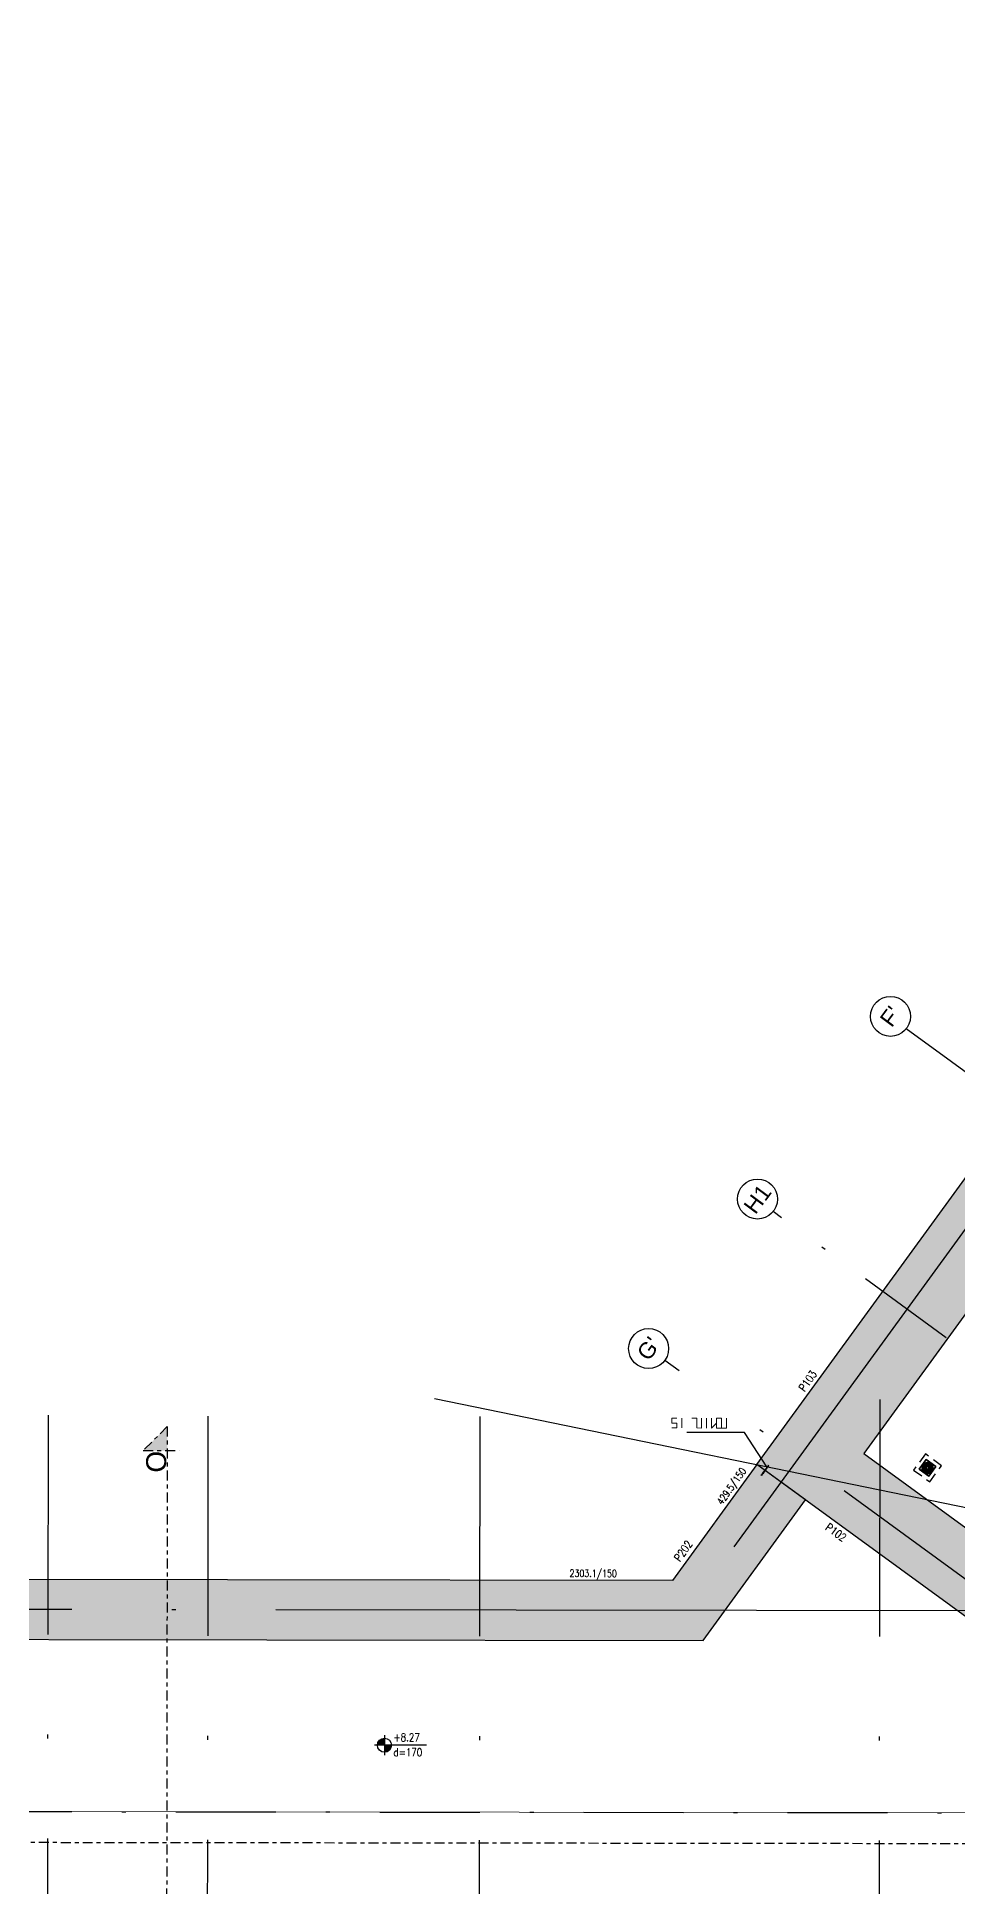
# Model space of a CAD drawing. Header units: millimetres. Extents: x 400382 to 401267, y 4543945 to 4544126.
# Drawn here: x 400672.79 to 400695.8, y 4544028.24 to 4544074.46 of the extents above; entities that cross this region are included whole.
import ezdxf
from ezdxf.enums import TextEntityAlignment as Align

# ---------------------------------------------------------------- set-up
doc = ezdxf.new("R2010")
doc.units = ezdxf.units.MM
for name, pattern in [('AKS', [3, 2.5, -0.25, 0, -0.25]), ('CENTER', [2, 1.25, -0.25, 0.25, -0.25]), ('CIZGI', [0.4, 0.25, -0.15]), ('CONTINU', [0]), ('DASHDOT2', [0.5, 0.25, -0.125, 0, -0.125])]:
    doc.linetypes.add(name, pattern=pattern)
doc.layers.add('A-DETL', color=90, linetype='Continuous', lineweight=15)
for name, color, linetype in [('aks prota', 2, 'AKS'), ('caks prota', 4, 'Continuous'), ('kesit tarama prota', 252, 'Continuous'), ('kolon tarama prota', 252, 'Continuous'), ('lperde prota', 4, 'Continuous'), ('not çizgisi prota', 4, 'Continuous'), ('perde prota', 1, 'Continuous'), ('PRT-AL-TUNEL_EKSENI', 14, 'DASHDOT2'), ('PRT-MI-a_fit_drainage', 10, 'Continuous'), ('skesit prota', 7, 'Continuous'), ('st-s_level (kot)', 6, 'Continuous'), ('st-s_levelmark (kot işareti)', 4, 'Continuous'), ('st_s_su tutucu', 2, 'Continuous'), ('st_s_ölçü', 4, 'Continuous'), ('taks prota', 7, 'Continuous'), ('tkesit prota', 7, 'Continuous'), ('tperde prota', 6, 'Continuous')]:
    doc.layers.add(name, color=color, linetype=linetype)
doc.styles.add('Arial', font='Arial.ttf')
doc.styles.add('OLCU', font='romanstw.shx')
doc.styles.add('TAKS', font='Arial Unicode.ttf')
doc.styles.add('tkolon', font='romanstw.shx')
doc.dimstyles.new('1-50', dxfattribs={"dimtxt": 10, "dimasz": 4, "dimexe": 4, "dimexo": 8, "dimgap": 4, "dimtad": 1, "dimdec": 1, "dimrnd": 0.05, "dimzin": 9, "dimdsep": 46, "dimtxsty": 'OLCU', "dimblk1": 'OBLIQUE', "dimblk2": 'OBLIQUE', "dimsah": 1, "dimcen": 2, "dimdle": 4, "dimclrd": 4, "dimclre": 4, "dimclrt": 3, "dimadec": 1, "dimazin": 0, "dimtfac": 1, "dimtdec": 1, "dimtix": 1, "dimtmove": 2, "dimatfit": 3, "dimldrblk": 'OBLIQUE', "dimfxl": 1, "dimtvp": 1, "dimtolj": 1, "dimtzin": 1, "dimarcsym": 0})

# ---------------------------------------------------------------- blocks, each defined once
blk = doc.blocks.new('_Oblique')
at = {"layer": 'st_s_ölçü', "lineweight": -2}
blk.add_line((-0.5, -0.5), (0.5, 0.5), dxfattribs=at)
blk = doc.blocks.new('D')
at = {"layer": 'st_s_su tutucu', "linetype": 'CONTINU', "ltscale": 0.2}
for p, q in [((-39987.83090962706, 52508.18991963421), (-39992.63090966878, 52508.18991966914)), ((-39992.63090966878, 52508.18991966914), (-39992.63090980848, 52507.38991968935)), ((-39992.63090980848, 52507.38991968935), (-39990.63090962501, 52506.05655179494)), ((-39992.63090980848, 52448.98991960261), (-39990.63090962501, 52450.32328749701)), ((-39992.63090966878, 52448.18991962282), (-39992.63090980848, 52448.98991960261)), ((-39987.83090962706, 52448.18991965774), (-39992.63090966878, 52448.18991962282)), ((-39990.63090992199, 52478.65671955824), (-39991.93117670823, 52478.6567195757)), ((-39991.93117670823, 52478.6567195757), (-39991.93117659182, 52477.72311959402)), ((-39991.93117659182, 52477.72311959402), (-39990.63090987367, 52477.72311951835)), ((-39990.6309096902, 52498.50671976196), (-39991.53117650332, 52498.50671977942)), ((-39991.53117650332, 52498.50671977942), (-39991.53117639622, 52497.87311976865)), ((-39991.53117639622, 52497.87311976865), (-39990.63090970417, 52497.87311978029)), ((-39990.63090980196, 52488.50671968629), (-39991.53117661508, 52488.50671963972)), ((-39991.53117661508, 52488.50671963972), (-39991.53117662905, 52487.87311965806)), ((-39991.53117662905, 52487.87311965806), (-39990.630909937, 52487.87311964059)), ((-39991.53117661508, 52467.87311965223), (-39991.53117662905, 52468.5067196339)), ((-39991.53117662905, 52468.5067196339), (-39990.630909937, 52468.50671965136)), ((-39990.63090980196, 52467.87311960567), (-39991.53117661508, 52467.87311965223)), ((-39991.53117650332, 52457.87311951254), (-39991.53117639622, 52458.50671952331)), ((-39991.53117639622, 52458.50671952331), (-39990.63090970417, 52458.50671951166)), ((-39990.6309096902, 52457.87311953), (-39991.53117650332, 52457.87311951254)), ((-39990.63090962501, 52506.05655179494), (-39990.6309096902, 52498.50671976196)), ((-39990.63090970417, 52497.87311978029), (-39990.63090980196, 52488.50671968629)), ((-39990.630909937, 52487.87311964059), (-39990.63090992199, 52478.65671955824)), ((-39990.630909937, 52468.50671965136), (-39990.63090992199, 52477.72311973372)), ((-39990.63090970417, 52458.50671951166), (-39990.63090980196, 52467.87311960567)), ((-39990.63090962501, 52450.32328749701), (-39990.6309096902, 52457.87311953)), ((-39989.83090974534, 52506.05655187643), (-39987.83090964103, 52507.38991968935)), ((-39989.83090955907, 52498.50671965136), (-39989.83090974534, 52506.05655187643)), ((-39988.9306429881, 52498.50671966883), (-39989.83090955907, 52498.50671965136)), ((-39989.83090992229, 52488.50671961062), (-39989.83090981984, 52497.87311973373)), ((-39989.83090981984, 52497.87311973373), (-39988.93064300207, 52497.87311962313)), ((-39988.93064335132, 52488.50671965136), (-39989.83090992229, 52488.50671961062)), ((-39989.83091007002, 52478.65671960481), (-39989.8309099316, 52487.87311978029)), ((-39989.8309099316, 52487.87311978029), (-39988.93064311383, 52487.87311964059)), ((-39988.53064343977, 52478.65671965137), (-39989.83091007002, 52478.65671960481)), ((-39989.83090998934, 52477.72311965805), (-39988.53064344908, 52477.72311964058)), ((-39989.83091007002, 52477.72311968715), (-39989.8309099316, 52468.50671951166)), ((-39989.8309099316, 52468.50671951166), (-39988.93064311383, 52468.50671965136)), ((-39988.93064335132, 52467.87311964059), (-39989.83090992229, 52467.87311968134)), ((-39989.83090992229, 52467.87311968134), (-39989.83090981984, 52458.50671955823)), ((-39989.83090981984, 52458.50671955823), (-39988.93064300207, 52458.50671966883)), ((-39988.9306429881, 52457.87311962313), (-39989.83090955907, 52457.87311964059)), ((-39989.83090955907, 52457.87311964059), (-39989.83090974534, 52450.32328741552)), ((-39989.83090974534, 52450.32328741552), (-39987.83090964103, 52448.98991960261)), ((-39988.93064300207, 52497.87311962313), (-39988.9306429881, 52498.50671966883)), ((-39988.93064311383, 52487.87311964059), (-39988.93064335132, 52488.50671965136)), ((-39988.93064311383, 52468.50671965136), (-39988.93064335132, 52467.87311964059)), ((-39988.93064300207, 52458.50671966883), (-39988.9306429881, 52457.87311962313)), ((-39988.53064344908, 52477.72311964058), (-39988.53064343977, 52478.65671965137)), ((-39987.83090964103, 52507.38991968935), (-39987.83090962706, 52508.18991963421)), ((-39987.83090964103, 52448.98991960261), (-39987.83090962706, 52448.18991965774))]:
    blk.add_line(p, q, dxfattribs=at)
blk = doc.blocks.new('YER SUZGECI_20x20')
at = {"color": 2}
blk.add_lwpolyline([(-20, 0), (0, 0), (0, 20), (-20, 20)], close=True, dxfattribs=at)
for points in [[(0, 20), (-20, 0)], [(-20, 20), (0, 0)]]:
    blk.add_lwpolyline(points, dxfattribs=at)
blk.add_circle((-10, 10), 7, dxfattribs=at)
blk = doc.blocks.new('+8.27 mekanik')
at = {"layer": 'kolon tarama prota'}
for p, q in [((4932.640960768782, 139741.7524051609), (4632.640960768782, 139741.7524051609)), ((4632.640960768782, 139741.7524051609), (4632.640960768782, 139441.7524051609)), ((4632.640960768782, 139441.7524051609), (4632.640960768782, 139741.7524051609)), ((4632.640960768782, 139741.7524051609), (4932.640960768782, 139741.7524051609)), ((4632.640960768782, 139741.7524051609), (4632.640960768782, 139741.7524051609)), ((4662.745172685964, 139596.7524051609), (4642.730274972449, 139596.7524051609)), ((4642.730274972449, 139596.7524051609), (4662.745172685964, 139596.7524051609)), ((4642.730274972449, 139596.7524051609), (4642.730274972449, 139596.7524051609)), ((4662.745172685964, 139596.7524051609), (4662.745172685964, 139596.7524051609)), ((4707.807813033303, 139596.7524051609), (4687.77263096373, 139596.7524051609)), ((4687.77263096373, 139596.7524051609), (4707.807813033303, 139596.7524051609)), ((4687.77263096373, 139596.7524051609), (4687.77263096373, 139596.7524051609)), ((4707.807813033303, 139596.7524051609), (4707.807813033303, 139596.7524051609)), ((4753.060561853284, 139596.7524051609), (4732.891588913451, 139596.7524051609)), ((4732.891588913451, 139596.7524051609), (4753.060561853284, 139596.7524051609)), ((4732.891588913451, 139596.7524051609), (4732.891588913451, 139596.7524051609)), ((4753.060561853284, 139596.7524051609), (4753.060561853284, 139596.7524051609)), ((4777.640960768781, 139731.6630909572), (4777.640960768782, 139711.6481932437)), ((4777.640960768782, 139711.6481932437), (4777.640960768781, 139731.6630909572)), ((4777.640960768781, 139731.6630909572), (4777.640960768781, 139731.6630909572)), ((4777.640960768782, 139711.6481932437), (4777.640960768782, 139711.6481932437)), ((4777.640960768781, 139686.620734966), (4777.640960768782, 139666.5855528964)), ((4777.640960768782, 139666.5855528964), (4777.640960768781, 139686.620734966)), ((4777.640960768781, 139686.620734966), (4777.640960768781, 139686.620734966)), ((4777.640960768782, 139666.5855528964), (4777.640960768782, 139666.5855528964)), ((4777.640960768782, 139641.5017770162), (4777.640960768782, 139621.3328040764)), ((4777.640960768782, 139621.3328040764), (4777.640960768782, 139641.5017770162)), ((4777.640960768782, 139641.5017770162), (4777.640960768782, 139641.5017770162)), ((4777.640960768782, 139621.3328040764), (4777.640960768782, 139621.3328040764)), ((4787.640960768782, 139711.6481932437), (4787.640960768782, 139731.6630909572)), ((4787.640960768782, 139731.6630909572), (4787.640960768782, 139711.6481932437)), ((4787.640960768781, 139731.6630909572), (4787.640960768781, 139731.6630909572)), ((4787.640960768782, 139711.6481932437), (4787.640960768782, 139711.6481932437)), ((4787.640960768782, 139666.5855528964), (4787.640960768782, 139686.620734966)), ((4787.640960768782, 139686.620734966), (4787.640960768782, 139666.5855528964)), ((4787.640960768782, 139686.620734966), (4787.640960768782, 139686.620734966)), ((4787.640960768782, 139666.5855528964), (4787.640960768782, 139666.5855528964)), ((4787.640960768782, 139621.3328040764), (4787.640960768782, 139641.5017770162)), ((4787.640960768782, 139641.5017770162), (4787.640960768782, 139621.3328040764)), ((4787.640960768782, 139641.5017770162), (4787.640960768782, 139641.5017770162)), ((4787.640960768782, 139621.3328040764), (4787.640960768782, 139621.3328040764)), ((4832.390332624112, 139596.7524051609), (4812.22135968428, 139596.7524051609)), ((4812.22135968428, 139596.7524051609), (4832.390332624112, 139596.7524051609)), ((4812.22135968428, 139596.7524051609), (4812.22135968428, 139596.7524051609)), ((4832.390332624112, 139596.7524051609), (4832.390332624112, 139596.7524051609)), ((4877.509290573833, 139596.7524051609), (4857.474108504261, 139596.7524051609)), ((4857.474108504261, 139596.7524051609), (4877.509290573833, 139596.7524051609)), ((4857.474108504261, 139596.7524051609), (4857.474108504261, 139596.7524051609)), ((4877.509290573833, 139596.7524051609), (4877.509290573833, 139596.7524051609)), ((4922.551646565114, 139596.7524051609), (4902.5367488516, 139596.7524051609)), ((4902.5367488516, 139596.7524051609), (4922.551646565114, 139596.7524051609)), ((4902.5367488516, 139596.7524051609), (4902.5367488516, 139596.7524051609)), ((4922.551646565114, 139596.7524051609), (4922.551646565114, 139596.7524051609)), ((4932.640960768782, 139441.7524051609), (4932.640960768782, 139741.7524051609)), ((4932.640960768782, 139741.7524051609), (4932.640960768782, 139441.7524051609)), ((4932.640960768782, 139741.7524051609), (4932.640960768782, 139741.7524051609)), ((4632.640960768782, 139441.7524051609), (4932.640960768782, 139441.7524051609)), ((4932.640960768782, 139441.7524051609), (4632.640960768782, 139441.7524051609)), ((4632.640960768782, 139441.7524051609), (4632.640960768782, 139441.7524051609)), ((4642.730274972449, 139586.7524051609), (4662.745172685964, 139586.7524051609)), ((4662.745172685964, 139586.7524051609), (4642.730274972449, 139586.7524051609)), ((4642.730274972449, 139586.7524051609), (4642.730274972449, 139586.7524051609)), ((4662.745172685964, 139586.7524051609), (4662.745172685964, 139586.7524051609)), ((4687.772630963731, 139586.7524051609), (4707.807813033303, 139586.7524051609)), ((4707.807813033303, 139586.7524051609), (4687.772630963731, 139586.7524051609)), ((4687.772630963731, 139586.7524051609), (4687.772630963731, 139586.7524051609)), ((4707.807813033303, 139586.7524051609), (4707.807813033303, 139586.7524051609)), ((4732.891588913451, 139586.7524051609), (4753.060561853284, 139586.7524051609)), ((4753.060561853284, 139586.7524051609), (4732.891588913451, 139586.7524051609)), ((4732.891588913451, 139586.7524051609), (4732.891588913451, 139586.7524051609)), ((4753.060561853284, 139586.7524051609), (4753.060561853284, 139586.7524051609)), ((4777.640960768782, 139562.1720062454), (4777.640960768782, 139542.0030333055)), ((4777.640960768782, 139542.0030333055), (4777.640960768782, 139562.1720062454)), ((4777.640960768782, 139562.1720062454), (4777.640960768782, 139562.1720062454)), ((4777.640960768782, 139542.0030333055), (4777.640960768782, 139542.0030333055)), ((4777.640960768782, 139516.9192574254), (4777.640960768782, 139496.8840753558)), ((4777.640960768782, 139496.8840753558), (4777.640960768782, 139516.9192574254)), ((4777.640960768782, 139516.9192574254), (4777.640960768782, 139516.9192574254)), ((4777.640960768783, 139496.8840753558), (4777.640960768783, 139496.8840753558)), ((4777.640960768782, 139471.8566170781), (4777.640960768782, 139451.8417193646)), ((4777.640960768782, 139451.8417193646), (4777.640960768782, 139471.8566170781)), ((4777.640960768782, 139471.8566170781), (4777.640960768782, 139471.8566170781)), ((4777.640960768784, 139451.8417193646), (4777.640960768784, 139451.8417193646)), ((4787.640960768783, 139542.0030333055), (4787.640960768782, 139562.1720062454)), ((4787.640960768782, 139562.1720062454), (4787.640960768783, 139542.0030333055)), ((4787.640960768782, 139562.1720062454), (4787.640960768782, 139562.1720062454)), ((4787.640960768783, 139542.0030333055), (4787.640960768783, 139542.0030333055)), ((4787.640960768783, 139496.8840753558), (4787.640960768782, 139516.9192574254)), ((4787.640960768782, 139516.9192574254), (4787.640960768783, 139496.8840753558)), ((4787.640960768782, 139516.9192574254), (4787.640960768782, 139516.9192574254)), ((4787.640960768783, 139496.8840753558), (4787.640960768783, 139496.8840753558)), ((4787.640960768783, 139451.8417193646), (4787.640960768782, 139471.8566170781)), ((4787.640960768782, 139471.8566170781), (4787.640960768783, 139451.8417193646)), ((4787.640960768781, 139471.8566170781), (4787.640960768781, 139471.8566170781)), ((4787.640960768783, 139451.8417193646), (4787.640960768783, 139451.8417193646)), ((4812.22135968428, 139586.7524051609), (4832.390332624113, 139586.7524051609)), ((4832.390332624113, 139586.7524051609), (4812.22135968428, 139586.7524051609)), ((4812.22135968428, 139586.7524051609), (4812.22135968428, 139586.7524051609)), ((4832.390332624113, 139586.7524051609), (4832.390332624113, 139586.7524051609)), ((4857.474108504261, 139586.7524051609), (4877.509290573833, 139586.7524051609)), ((4877.509290573833, 139586.7524051609), (4857.474108504261, 139586.7524051609)), ((4857.474108504261, 139586.7524051609), (4857.474108504261, 139586.7524051609)), ((4877.509290573833, 139586.7524051609), (4877.509290573833, 139586.7524051609)), ((4902.5367488516, 139586.7524051609), (4922.551646565114, 139586.7524051609)), ((4922.551646565114, 139586.7524051609), (4902.5367488516, 139586.7524051609)), ((4902.5367488516, 139586.7524051609), (4902.5367488516, 139586.7524051609)), ((4922.551646565114, 139586.7524051609), (4922.551646565114, 139586.7524051609)), ((4932.640960768782, 139441.7524051609), (4932.640960768782, 139441.7524051609))]:
    blk.add_line(p, q, dxfattribs=at)
for radius, start, end in [(140, 92.04671309772442, 177.9532869025657), (140, 92.04671309772442, 177.9532869025657), (120, 92.38801546325764, 177.6119845372868), (120, 92.38801546325764, 177.6119845372868), (100.0000000000001, 90, 270), (100.0000000000001, 90, 270), (94.99999999999997, 93.01696130983412, 176.9830386893963), (95, 93.01696130983412, 176.9830386893963), (90.00000000000007, 90, 270), (90.00000000000007, 90, 270), (75, 93.82255372926338, 176.1774462699498), (74.99999999999999, 93.82255372926338, 176.1774462699498), (50.00000000000003, 90, 270), (50.00000000000003, 90, 270), (49.99999999999999, 95.73917047735931, 174.2608295224026), (50.00000000000001, 95.73917047735931, 174.2608295224026), (30, 99.59406822676259, 170.4059317736897), (29.99999999999999, 99.59406822676259, 170.4059317736897), (100.0000000000001, 270, 90), (100.0000000000001, 270, 90), (90.00000000000009, 270, 90), (90.00000000000009, 270, 90), (50.00000000000003, 270, 90), (50.00000000000003, 270, 90), (140, 2.04671309743427, 87.95328690227556), (140, 2.04671309743427, 87.95328690227556), (120, 2.388015462713156, 87.61198453674236), (120, 2.388015462713156, 87.61198453674236), (95.00000000000001, 3.016961310603695, 86.98303869016591), (95.00000000000001, 3.016961310603695, 86.98303869016591), (74.99999999999999, 3.822553730050246, 86.17744627073662), (75.00000000000003, 3.822553730050246, 86.17744627073662), (50.00000000000001, 5.739170477597422, 84.26082952264073), (49.99999999999999, 5.739170477597422, 84.26082952264073), (29.99999999999999, 9.594068226310286, 80.40593177323743), (30.00000000000001, 9.594068226310286, 80.40593177323743), (140, 182.0467130974343, 267.9532869022756), (140, 182.0467130974343, 267.9532869022756), (120, 182.3880154627132, 267.6119845367423), (120, 182.3880154627132, 267.6119845367423), (94.99999999999999, 183.0169613106037, 266.9830386901659), (94.99999999999999, 183.0169613106037, 266.9830386901659), (74.99999999999999, 183.8225537300502, 266.1774462707366), (75.00000000000001, 183.8225537300502, 266.1774462707366), (50.00000000000001, 185.7391704775974, 264.2608295226407), (49.99999999999998, 185.7391704775974, 264.2608295226407), (29.99999999999999, 189.5940682263103, 260.4059317732375), (30.00000000000001, 189.5940682263103, 260.4059317732375), (49.99999999999999, 275.7391704773593, 354.2608295224026), (30.00000000000001, 279.5940682267626, 350.4059317736897), (94.99999999999999, 273.0169613098341, 356.9830386893963), (75.00000000000001, 273.8225537292634, 356.1774462699498), (140, 272.0467130977244, 357.9532869025658), (120, 272.3880154632576, 357.6119845372868), (29.99999999999999, 279.5940682267626, 350.4059317736897), (50.00000000000001, 275.7391704773593, 354.2608295224026), (74.99999999999999, 273.8225537292634, 356.1774462699498), (95.00000000000003, 273.0169613098341, 356.9830386893963), (120, 272.3880154632576, 357.6119845372868), (140, 272.0467130977244, 357.9532869025658)]:
    blk.add_arc((4782.640960768782, 139591.7524051609), radius, start, end, dxfattribs=at)
blk = doc.blocks.new('PLAN_KOT')
at = {"layer": 'st-s_levelmark (kot işareti)'}
h = blk.add_hatch(color=256, dxfattribs=at)
h.paths.add_polyline_path([(0, 17.5, 0.4142135623730951), (-17.5, 0), (0, 0)])
h.paths.add_polyline_path([(17.5, 0), (0, 0), (0, -17.5, 0.4142135623730951)])
for p, q in [((105, 0), (-25, 0)), ((0, 25), (0, -25))]:
    blk.add_line(p, q, dxfattribs=at)
blk.add_circle((0, 0), 17.5, dxfattribs=at)
at = {"layer": 'st-s_level (kot)', "color": 6, "style": 'OLCU', "width": 0.8}
for tag, p in [('KOT', (22.6700442370493, 9.780006943954504)), ('DÖŞEME_KALINLIĞI', (22.6700442370493, -27.62999305603444))]:
    blk.add_attdef(tag, p, '', height=20, dxfattribs=at)

msp = doc.modelspace()

# ---------------------------------------------------------------- hatches: boundary and pattern name
at = {"layer": 'kesit tarama prota'}
h = msp.add_hatch(color=256, dxfattribs=at)
h.dxf.hatch_style = 1
h.paths.add_polyline_path([(400675.445871955, 4544039.125307616), (400676.0466253053, 4544039.724562347), (400676.0458759957, 4544039.124558306)])
at = {"layer": 'kolon tarama prota'}
h = msp.add_hatch(color=256, dxfattribs=at)
h.dxf.hatch_style = 1
h.paths.add_polyline_path([(400803.7263183176, 4544009.337065824), (400715.9346796798, 4544073.289088656), (400690.7929771601, 4544038.775227099), (400692.0054097413, 4544037.892027772), (400705.8400981397, 4544027.816079911), (400705.8296691019, 4544017.509389928), (400720.004946656, 4544017.491687261), (400733.1429609302, 4544007.925200764), (400805.7890318282, 4544007.834477382)])
h.paths.add_polyline_path([(400733.4548941736, 4544009.924827797), (400720.7295923898, 4544019.190796394), (400707.5293617045, 4544019.207281381), (400707.5413461762, 4544028.803757635), (400693.4693539073, 4544039.052493255), (400716.4914172629, 4544070.656570457), (400799.9763836146, 4544009.841753042)], flags=16)
h.paths.add_polyline_path([(400750.000598644, 4544017.954231612), (400750.0021597056, 4544019.20424003), (400747.9021455952, 4544019.206862613), (400747.9005845336, 4544017.956854195), (400746.4313617685, 4544017.958689021), (400746.4411027929, 4544025.758741549), (400750.6498589878, 4544025.753485482), (400750.6482979262, 4544024.503477065), (400752.7483120366, 4544024.500854481), (400752.7493488635, 4544025.750863553), (400762.3053924248, 4544025.738929576), (400762.3043553541, 4544024.48872526), (400764.0396600126, 4544024.486558139), (400764.0314802937, 4544017.936709274), (400761.7396588541, 4544017.939571394), (400761.7412199157, 4544019.189579811), (400759.6412058053, 4544019.192202395), (400759.6396447437, 4544017.942193978)], flags=0)
h.paths.add_polyline_path([(400750.3009753191, 4544018.253858977), (400750.3025363807, 4544019.503867395), (400747.6025182296, 4544019.507239288), (400747.600957168, 4544018.25723087), (400746.7317384435, 4544018.258316386), (400746.7407301582, 4544025.458364873), (400750.3494823127, 4544025.453858117), (400750.3479212511, 4544024.203849698), (400753.0479394022, 4544024.200477806), (400753.0495004638, 4544025.450486224), (400762.0055399844, 4544025.439301555), (400762.003978679, 4544024.189097893), (400763.7392833375, 4544024.186930775), (400763.7318529281, 4544018.237085949), (400762.0400355293, 4544018.239198759), (400762.0415965908, 4544019.489207177), (400759.3415784399, 4544019.49257907), (400759.3400173783, 4544018.242570652)], flags=0)
h.paths.add_polyline_path([(400728.4806600665, 4544057.221615735), (400728.238176286, 4544057.398253608), (400729.4157753878, 4544059.014830382), (400729.6582591683, 4544058.83819251)], flags=0)
h = msp.add_hatch(color=256, dxfattribs=at)
h.dxf.hatch_style = 1
h.paths.add_polyline_path([(400733.1429609302, 4544007.925200764), (400731.0793984789, 4544009.427790266), (400667.5853423313, 4544009.507084238), (400667.6164386783, 4544034.407251924), (400689.4470569183, 4544034.379988956), (400692.0054097413, 4544037.892027772), (400690.7929771601, 4544038.775227099), (400688.684636871, 4544035.880953538), (400666.418303871, 4544035.908760645), (400666.4151193053, 4544033.358743472), (400666.0151166116, 4544033.359243011), (400666.014617072, 4544032.959240318), (400666.4146197656, 4544032.958740779), (400666.4075013247, 4544027.258702394), (400666.0074986311, 4544027.259201933), (400666.0069990914, 4544026.859199238), (400666.4070017851, 4544026.858699699), (400666.3947630635, 4544017.058634782), (400665.994760256, 4544017.059134321), (400665.9942607163, 4544016.659131628), (400666.3942635237, 4544016.658632088), (400666.3871450815, 4544010.958592623), (400665.987142274, 4544010.959092162), (400665.9866427344, 4544010.559089468), (400666.3866455419, 4544010.558589929), (400666.3834609762, 4544008.008572756)])

# ---------------------------------------------------------------- linework, layer by layer
at = {"layer": 'A-DETL', "color": 1, "lineweight": 5}
msp.add_lwpolyline([(400664.5323331212, 4544030.111067817), (400820.2562732331, 4544029.916593396)], dxfattribs=at)
at = {"layer": 'aks prota', "ltscale": 10}
for p, q in [((400690.2215551286, 4544036.716996821), (400717.7184950724, 4544074.464065767)), ((400754.6076894243, 4544005.898378145), (400694.524611051, 4544049.666035973)), ((400737.5090477834, 4544005.672615256), (400688.4894156536, 4544041.381080002)), ((400693.8291524798, 4544004.37626616), (400693.8741430093, 4544040.402096869)), ((400673.028745812, 4544004.425299859), (400673.0731869648, 4544040.011221241)), ((400677.0290393559, 4544004.397246827), (400677.0734805088, 4544039.98316821)), ((400683.8290851359, 4544004.388754652), (400683.8735262887, 4544039.974676034)), ((400824.162312914, 4544034.961757259), (400660.9683420958, 4544035.165560559))]:
    msp.add_line(p, q, dxfattribs=at)
at = {"layer": 'caks prota', "ltscale": 0.05}
for centre in [(400694.1355109973, 4544049.980050152), (400690.8087935345, 4544045.413220763), (400688.08527146, 4544041.675479777)]:
    msp.add_circle(centre, 0.5000037570991546, dxfattribs=at)
at = {"layer": 'perde prota'}
for points in [[(400705.8296691019, 4544017.509389928), (400705.8400981397, 4544027.816079911), (400690.79293794, 4544038.775173257), (400715.9346796798, 4544073.289088656), (400805.7890318282, 4544007.834477382), (400733.1429609302, 4544007.925200764), (400720.004946656, 4544017.491687261), (400705.8296691019, 4544017.509389928)], [(400720.7295923898, 4544019.190796394), (400733.4548941736, 4544009.924827797), (400799.9763836146, 4544009.841753042), (400716.4914172629, 4544070.656570457), (400693.4693539073, 4544039.052493255), (400707.5413461762, 4544028.803757635), (400707.5293617045, 4544019.207281381), (400720.7295923898, 4544019.190796394)], [(400667.6164386783, 4544034.407251924), (400689.4470569183, 4544034.379988956), (400692.0054097413, 4544037.892027772), (400690.7929771601, 4544038.775227099), (400688.684636871, 4544035.880953538), (400666.418303871, 4544035.908760645)]]:
    msp.add_lwpolyline(points, dxfattribs=at)
at = {"layer": 'PRT-AL-TUNEL_EKSENI', "ltscale": 10}
for p, q in [((400744.9952705564, 4544005.910382527), (400691.197893588, 4544045.099206584)), ((400660.962035407, 4544030.11552655), (400824.1560062252, 4544029.911723251))]:
    msp.add_line(p, q, dxfattribs=at)
at = {"layer": 'PRT-MI-a_fit_drainage', "color": 2, "linetype": 'CIZGI'}
msp.add_lwpolyline([(400695.4119755279, 4544038.747118649), (400695.0078313343, 4544039.041518424), (400694.7134315589, 4544038.637374232), (400695.1175757524, 4544038.342974455)], close=True, dxfattribs=at)
at = {"layer": 'skesit prota', "linetype": 'CENTER', "ltscale": 0.2}
for p, q in [((400676.0466253053, 4544039.724562347), (400675.445871955, 4544039.125307616)), ((400675.445871955, 4544039.125307616), (400676.3458780159, 4544039.124183652))]:
    msp.add_line(p, q, dxfattribs=at)
for points in [[(400732.8592384016, 4544069.065181893), (400703.8814734512, 4544029.285275701), (400658.3695869317, 4544029.342112805)], [(400676.0466253053, 4544039.724562347), (400675.9973879428, 4544000.298111832)]]:
    msp.add_lwpolyline(points, dxfattribs=at)
at = {"layer": 'st_s_ölçü', "color": 6, "lineweight": 0}
for points in [[(400688.7931175138, 4544039.93802138), (400688.669357056, 4544039.938175936), (400688.6692024989, 4544039.814415478), (400688.7929629566, 4544039.814260921), (400688.7928083995, 4544039.690500463), (400688.6690479417, 4544039.69065502)], [(400689.1643988873, 4544039.937557708), (400689.288159345, 4544039.937403151)], [(400689.288159345, 4544039.937403151), (400689.2878502308, 4544039.689882235)], [(400689.288159345, 4544039.937403151), (400689.2880047879, 4544039.813642693), (400689.2878502308, 4544039.689882235), (400689.4116106886, 4544039.689727677), (400689.4117652457, 4544039.813488136), (400689.4119198028, 4544039.937248593)], [(400689.5356802606, 4544039.937094036), (400689.5353711464, 4544039.68957312)], [(400689.6594407184, 4544039.936939479), (400689.6592861612, 4544039.813179021), (400689.6591316041, 4544039.689418563), (400689.7830466192, 4544039.813024464), (400689.7832011763, 4544039.936784922)], [(400689.9069616341, 4544039.936630365), (400689.906807077, 4544039.812869907), (400689.9066525199, 4544039.689109448), (400690.0304129776, 4544039.688954892), (400690.0305675347, 4544039.812715351), (400690.0307220918, 4544039.936475808)]]:
    msp.add_lwpolyline(points, dxfattribs=at)
for points in [[(400688.9168779715, 4544039.937866822), (400688.9167234144, 4544039.814106365), (400688.9165688573, 4544039.690345906), (400688.9167234144, 4544039.814106365), (400688.9168779715, 4544039.937866822)], [(400689.906807077, 4544039.812869907), (400689.9069616341, 4544039.936630365), (400689.7832011763, 4544039.936784922), (400689.7830466192, 4544039.813024464), (400689.7828920622, 4544039.689264006), (400689.9066525199, 4544039.689109448), (400689.906807077, 4544039.812869907)]]:
    msp.add_lwpolyline(points, close=True, dxfattribs=at)

# ---------------------------------------------------------------- block references
at = {"layer": 'kolon tarama prota', "xscale": 0.001000007514198309, "yscale": 0.001000007514198309, "zscale": 0.001000007514198309, "rotation": 323.9284467263693}
msp.add_blockref('+8.27 mekanik', (400609.0053892603, 4543928.67787084), dxfattribs=at)
at = {"layer": 'PRT-MI-a_fit_drainage', "color": 2, "xscale": 0.01000007514198309, "yscale": 0.01000007514198309, "zscale": 0.01000007514198309, "rotation": 143.928446726373}
msp.add_blockref('YER SUZGECI_20x20', (400695.0275295407, 4544038.813800137), dxfattribs=at)
at = {"layer": 'st-s_level (kot)', "linetype": 'CONTINU', "ltscale": 0.1, "xscale": 0.01000007514198309, "yscale": 0.01000007514198309, "zscale": 0.01000007514198309, "rotation": 359.9284467263661}
msp.add_blockref('PLAN_KOT', (400681.4783696837, 4544031.759130978), dxfattribs=at).add_auto_attribs({'KOT': '+8.27', 'DÖŞEME_KALINLIĞI': 'd=170'})
at = {"layer": 'st_s_ölçü', "xscale": 0.005000037570991544, "yscale": 0.005000037570991544, "zscale": 0.005000037570991544, "rotation": 323.9284471393585}
msp.add_blockref('D', (400698.1175353909, 4543708.809265886), dxfattribs=at)

# ---------------------------------------------------------------- texts
at = {"layer": 'lperde prota', "style": 'tkolon', "width": 0.8}
for s, rotation, p in [('429.5/150', 54.39773839722251, (400689.8493661575, 4544037.802553158)), ('2303.1/150', 359.5679624392894, (400686.1081690447, 4544036.059330365))]:
    msp.add_text(s, height=0.1800013525556956, rotation=rotation, dxfattribs=at).set_placement(p, align=Align.MIDDLE_LEFT)
at = {"layer": 'taks prota', "style": 'TAKS'}
for s, p in [("F'", (400694.1355109973, 4544049.980050152)), ('H1', (400690.8087935345, 4544045.413220763)), ("G'", (400688.08527146, 4544041.675479777))]:
    msp.add_text(s, height=0.4000030056793237, rotation=53.43361425810311, dxfattribs=at).set_placement(p, align=Align.MIDDLE_CENTER)
at = {"layer": 'tkesit prota', "style": 'Arial'}
msp.add_text('O', height=0.5000037570991546, rotation=89.9284467263791, dxfattribs=at).set_placement((400676.0195431587, 4544038.574364529))
at = {"layer": 'tperde prota', "style": 'tkolon', "width": 0.8}
for s, rotation, p in [('P103', 54.39773839722251, (400691.9054024085, 4544040.642008518)), ('P102', 324.3977383972249, (400692.546494675, 4544037.241647289)), ('P202', 54.39773839722251, (400688.7888216712, 4544036.39203903))]:
    msp.add_text(s, height=0.2000015028396618, rotation=rotation, dxfattribs=at).set_placement(p, align=Align.MIDDLE_LEFT)

# ---------------------------------------------------------------- leaders
at = {"layer": 'not çizgisi prota'}
msp.add_leader([(400691.0438039114, 4544038.721774634), (400690.4813934286, 4544039.574581897), (400689.0430007614, 4544039.576378222)], dimstyle='1-50', override={"dimasz": 12, "dimgap": 4, "dimtad": 0}, dxfattribs=at)

doc.saveas('drawing.dxf')
